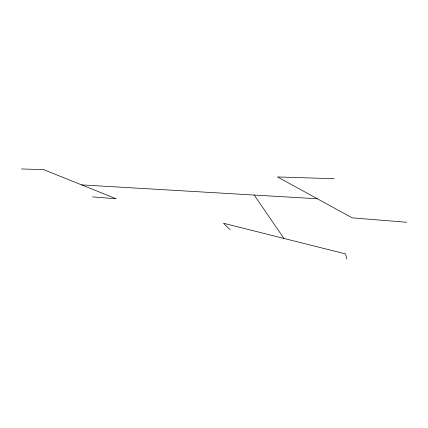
<?xml version="1.0" encoding="UTF-8"?>
<svg xmlns="http://www.w3.org/2000/svg" width="428" height="428" viewBox="0 0 428 428"><rect width="100%" height="100%" fill="white"/><g stroke="black" fill="none" stroke-linecap="round" stroke-linejoin="round"><path stroke-width="0.64" d="M21.4 168.953L43.704 169.649L116.202 198.79L92.609 196.885M334.263 178.717L277.499 176.946L352.233 217.863L406.6 222.255M81.609 184.885L317.367 198.774M230.077 229.643L223.502 223.25L345.567 253.906L346.824 259.047M254.184 195.05L283.951 238.433"/></g></svg>
